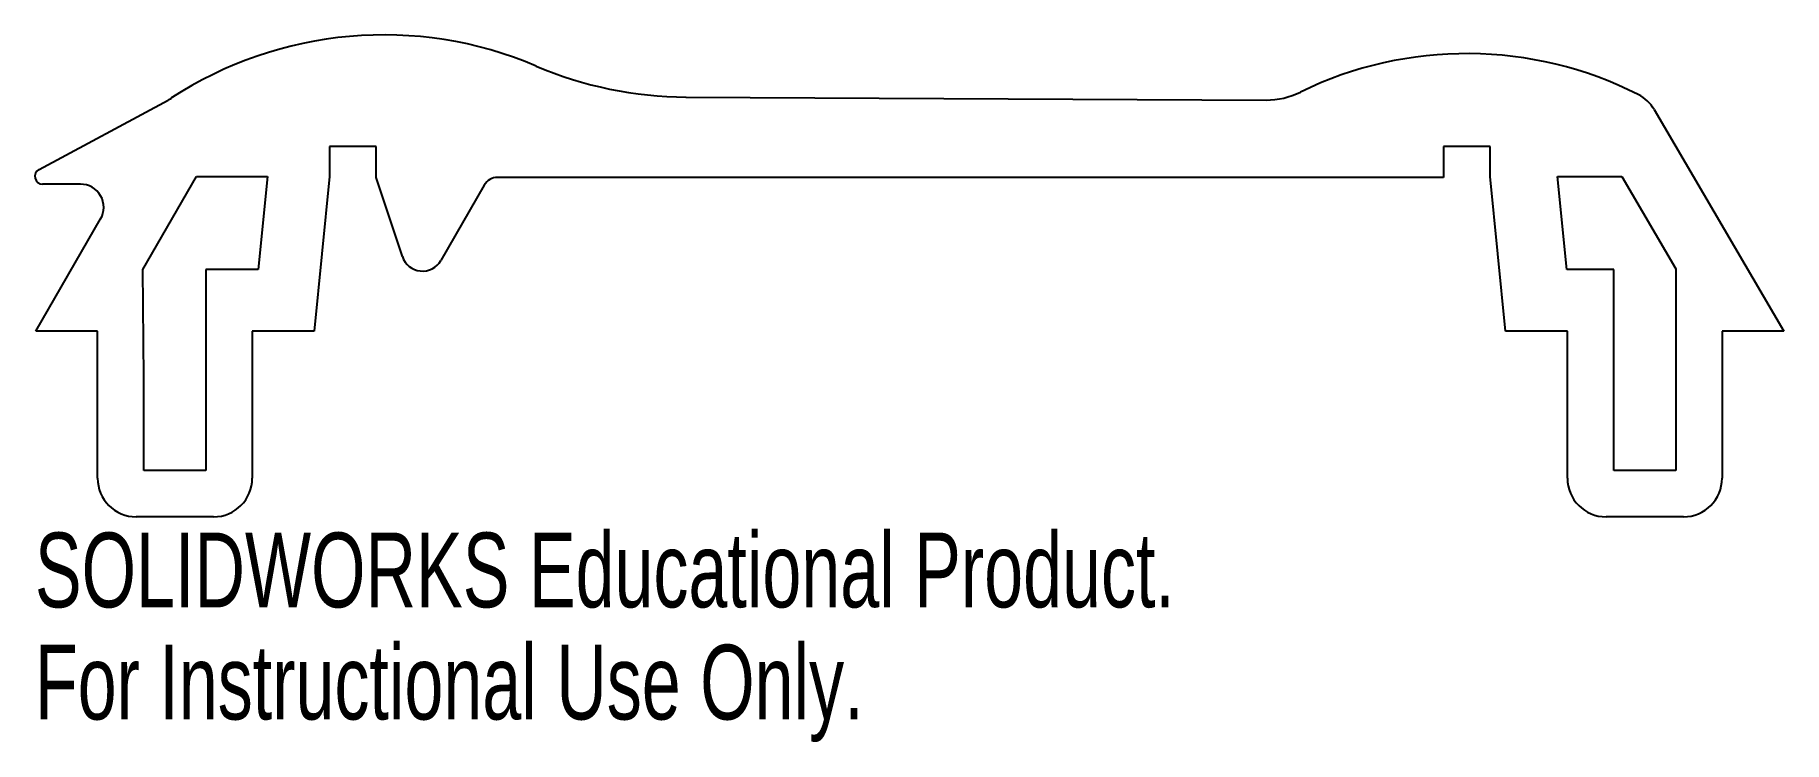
# Model space of a CAD drawing. Header units: millimetres. Extents: x -62 to 51, y 21 to 66.
import ezdxf

# ---------------------------------------------------------------- set-up
doc = ezdxf.new("R2010")
doc.units = ezdxf.units.MM
doc.styles.add('SLDTEXTSTYLE0', font='TXT', dxfattribs={"width": 0.7})

msp = doc.modelspace()

# ---------------------------------------------------------------- linework, layer by layer
at = {"color": 7, "linetype": 'Continuous', "lineweight": 25}
for p, q in [((-20.39, 62.33), (17.11, 62.14)), ((-62.2, 57.64), (-53.85, 62.14)), ((42.19, 61.52), (50.58, 47.19)), ((-43.42, 59.14), (-43.42, 57.19)), ((-40.42, 59.14), (-43.42, 59.14)), ((-40.42, 57.14), (-40.42, 59.14)), ((28.58, 59.14), (28.58, 57.14)), ((31.58, 59.14), (28.58, 59.14)), ((31.58, 57.19), (31.58, 59.14)), ((-59.52, 56.7), (-61.97, 56.7)), ((-55.49, 51.19), (-52.03, 57.19)), ((-52.03, 57.19), (-47.44, 57.19)), ((-47.44, 57.19), (-48.04, 51.19)), ((-43.42, 57.19), (-44.42, 47.19)), ((-38.72, 52.02), (-40.42, 57.14)), ((-33.43, 56.64), (-36.24, 51.77)), ((28.58, 57.14), (-32.56, 57.14)), ((32.58, 47.19), (31.58, 57.19)), ((36.55, 51.19), (35.95, 57.19)), ((35.95, 57.19), (40.09, 57.19)), ((40.09, 57.19), (43.58, 51.23)), ((-62.42, 47.19), (-58.23, 54.45)), ((-55.42, 44.19), (-55.49, 51.19)), ((-48.04, 51.19), (-51.42, 51.19)), ((-51.42, 51.19), (-51.42, 38.19)), ((39.58, 51.19), (36.55, 51.19)), ((39.58, 38.19), (39.58, 51.19)), ((43.58, 51.23), (43.58, 38.19)), ((-58.42, 47.19), (-62.42, 47.19)), ((-58.42, 37.69), (-58.42, 47.19)), ((-48.42, 47.19), (-48.42, 37.69)), ((-44.42, 47.19), (-48.42, 47.19)), ((36.58, 47.19), (32.58, 47.19)), ((36.58, 37.69), (36.58, 47.19)), ((46.58, 47.19), (46.58, 37.69)), ((50.58, 47.19), (46.58, 47.19)), ((-55.42, 38.19), (-55.42, 44.19)), ((-51.42, 38.19), (-55.42, 38.19)), ((43.58, 38.19), (39.58, 38.19)), ((-50.92, 35.19), (-55.92, 35.19)), ((44.08, 35.19), (39.08, 35.19))]:
    msp.add_line(p, q, dxfattribs=at)
for centre, radius, start, end in [((-39.92, 41.22), 25.13, 66.9131, 123.1835), ((30.08, 40.63), 24.51, 63.1132, 116.0339), ((-20.26, 87.33), 25, 246.9131, 269.7142), ((-55.04, 64.34), 2.5, 298.3068, 303.1835), ((17.13, 67.14), 5, 269.7142, 296.0339), ((40.03, 60.26), 2.5, 30.3467, 63.1132), ((-61.97, 57.2), 0.5, 118.3068, 270), ((-59.52, 55.2), 1.5, 330, 90), ((-32.56, 56.14), 1, 90, 150), ((-37.42, 52.45), 1.37, 198.3488, 330), ((-55.92, 37.69), 2.5, 180, 270), ((-50.92, 37.69), 2.5, 270, 0), ((39.08, 37.69), 2.5, 180, 270), ((44.08, 37.69), 2.5, 270, 0)]:
    msp.add_arc(centre, radius, start, end, dxfattribs=at)

# ---------------------------------------------------------------- texts
at = {"color": 7, "linetype": 'Continuous', "char_height": 4.8336, "attachment_point": 1, "style": 'SLDTEXTSTYLE0'}
for s, insert in [('SOLIDWORKS Educational Product.', (-62.47, 34.17)), ('For Instructional Use Only.', (-62.47, 26.92))]:
    msp.add_mtext(s, dxfattribs=dict(at, insert=insert))

doc.saveas('drawing.dxf')
